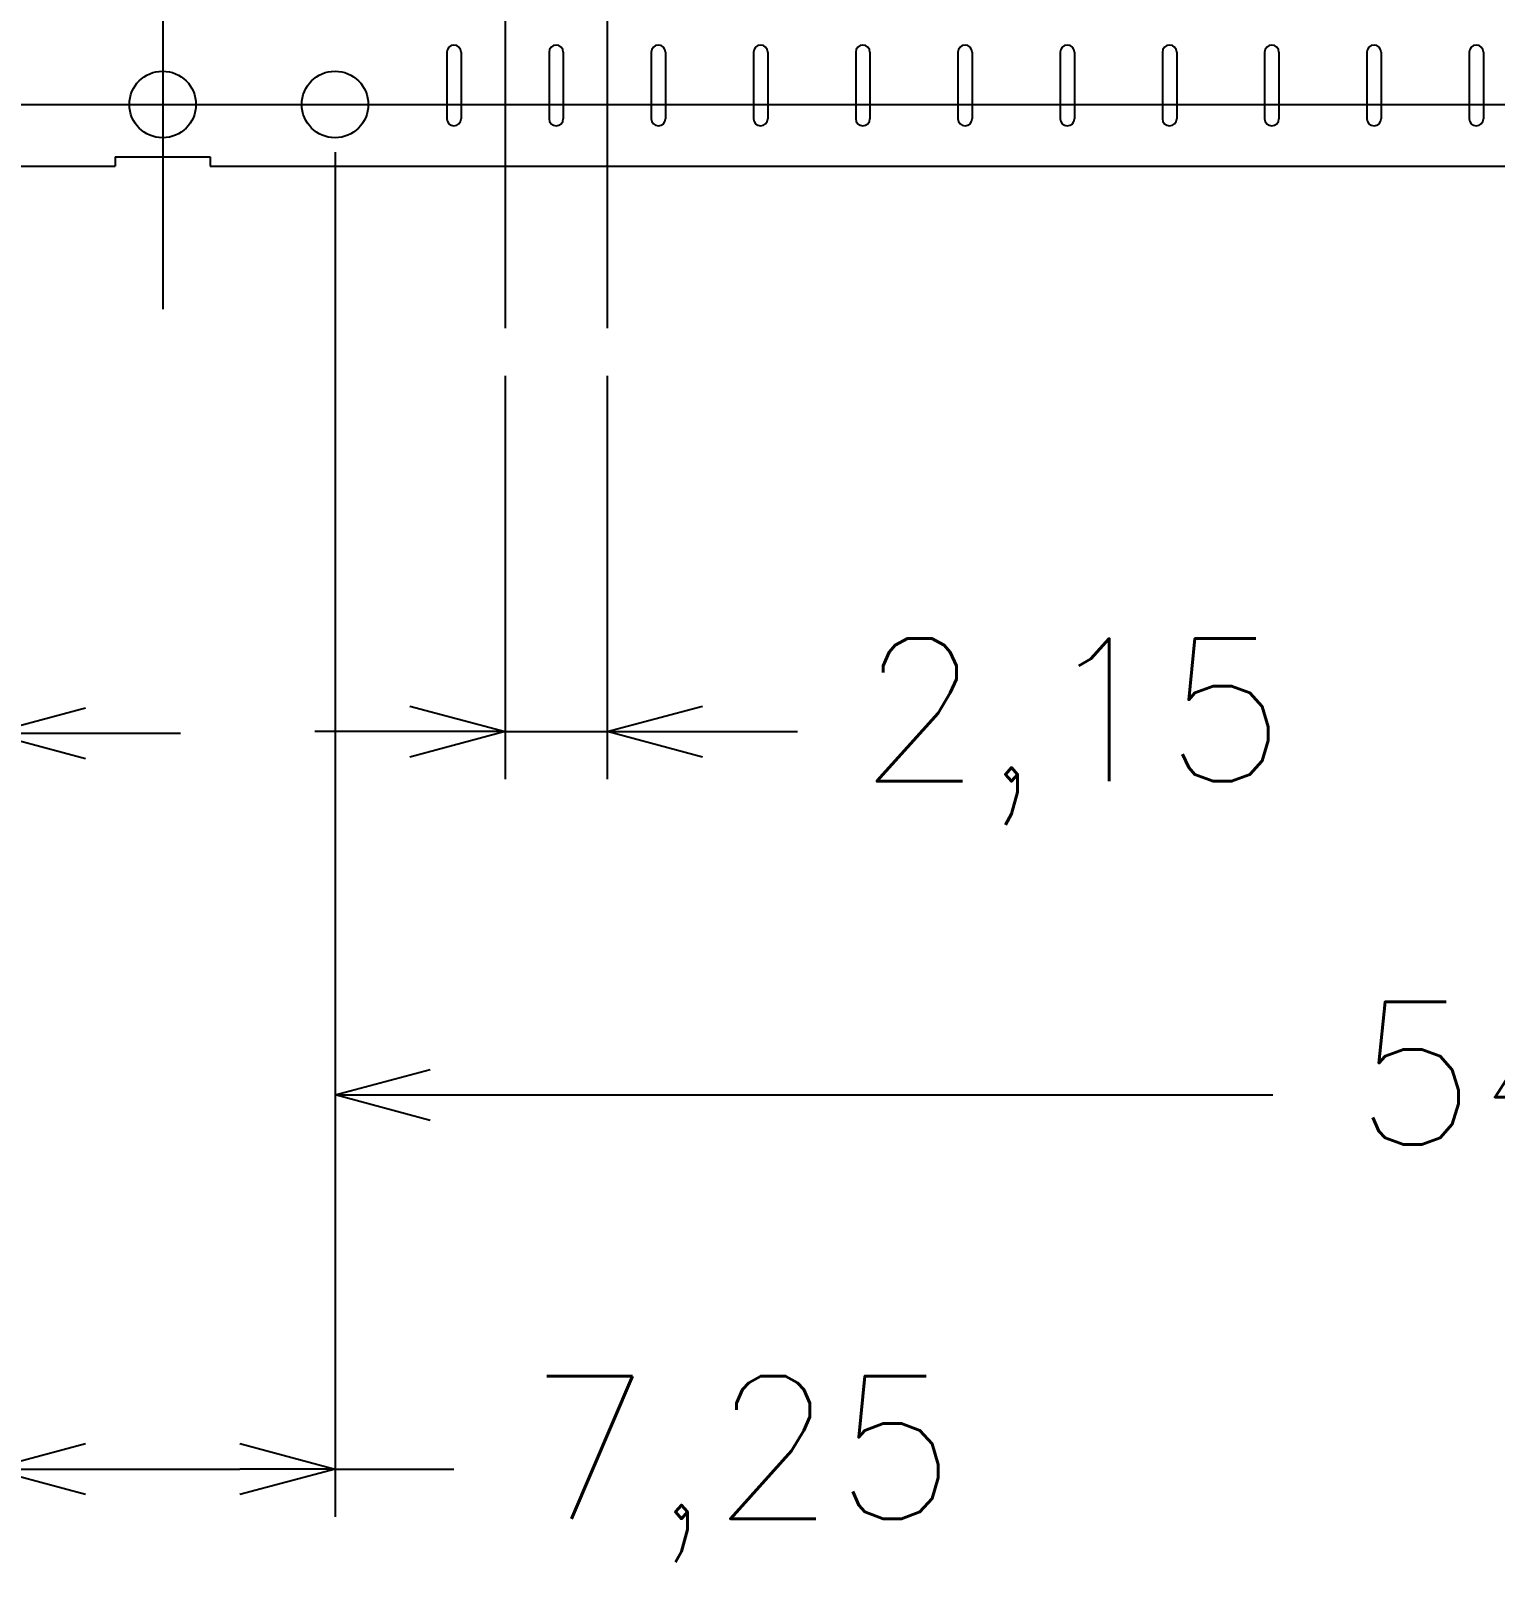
# Model space of a CAD drawing. Header units: millimetres. Extents: x -992 to 1678, y 98 to 1000.
# Drawn here: x -844.42 to -813.62, y 827.67 to 859.97 of the extents above; entities that cross this region are included whole.
import ezdxf

# ---------------------------------------------------------------- set-up
doc = ezdxf.new("R2010")
doc.units = ezdxf.units.MM
doc.header["$PDMODE"] = 3
doc.header["$PDSIZE"] = -1
doc.linetypes.add('CENTER', pattern=[10.16, 6.35, -1.27, 1.27, -1.27])
doc.layers.get('DEFPOINTS').update_dxf_attribs({"color": 10})
for name, color, linetype in [('1', 3, 'Continuous'), ('CEN', 8, 'CENTER'), ('DIM', 7, 'Continuous')]:
    doc.layers.add(name, color=color, linetype=linetype)
doc.styles.add('SIMPLEX', font='simplex')
doc.styles.get("Standard").update_dxf_attribs({"font": 'txt.shx', "bigfont": 'chineset.shx'})
doc.dimstyles.new('ISO-25', dxfattribs={"dimtxt": 2.5, "dimasz": 2.5, "dimexe": 1.25, "dimexo": 0.625, "dimtad": 1, "dimtxsty": 'Standard', "dimcen": 2.5, "dimadec": 0, "dimazin": 0, "dimtfac": 1, "dimtmove": 0, "dimatfit": 3, "dimfxl": 0, "dimarcsym": 0})

# ---------------------------------------------------------------- blocks, each defined once
blk = doc.blocks.new('_OPEN30')
at = {"color": 0, "linetype": 'ByBlock'}
for p, q in [((-1, 0.268), (0, 0)), ((0, 0), (-1, -0.268)), ((0, 0), (-1, 0))]:
    blk.add_line(p, q, dxfattribs=at)
blk = doc.blocks.new('*D5')
at = {"layer": 'DEFPOINTS', "color": 0}
for p in [(-899.724, 942.797), (-841.649, 920.116), (-899.724, 858.416)]:
    blk.add_point(p, dxfattribs=at)
at = {"layer": 'DIM', "color": 0, "lineweight": -2}
for p, q in [((-899.724, 859.416), (-899.724, 943.797)), ((-841.649, 921.116), (-841.649, 943.797)), ((-897.724, 942.797), (-879.615, 942.797)), ((-843.649, 942.797), (-861.758, 942.797))]:
    blk.add_line(p, q, dxfattribs=at)
at = {"layer": 'DIM', "color": 0, "lineweight": -2, "xscale": 2, "yscale": 2, "zscale": 2, "rotation": 180}
blk.add_blockref('_OPEN30', (-899.724, 942.797), dxfattribs=at)
at = {"layer": 'DIM', "color": 0, "lineweight": -2, "xscale": 2, "yscale": 2, "zscale": 2}
blk.add_blockref('_OPEN30', (-841.649, 942.797), dxfattribs=at)
at = {"layer": 'DIM', "color": 0, "insert": (-870.686, 942.797), "char_height": 3, "attachment_point": 5, "style": 'SIMPLEX'}
blk.add_mtext('58,075', dxfattribs=at)
blk = doc.blocks.new('*D8')
at = {"layer": 'DEFPOINTS', "color": 0}
for p in [(-845.274, 858.416), (-838.024, 858.416), (-838.024, 829.732)]:
    blk.add_point(p, dxfattribs=at)
at = {"layer": 'DIM', "color": 0, "lineweight": -2}
for p, q in [((-845.274, 857.416), (-845.274, 828.732)), ((-838.024, 857.416), (-838.024, 828.732)), ((-843.274, 829.732), (-840.024, 829.732)), ((-838.024, 829.732), (-835.524, 829.732))]:
    blk.add_line(p, q, dxfattribs=at)
at = {"layer": 'DIM', "color": 0, "lineweight": -2, "xscale": 2, "yscale": 2, "zscale": 2, "rotation": 180}
blk.add_blockref('_OPEN30', (-845.274, 829.732), dxfattribs=at)
at = {"layer": 'DIM', "color": 0, "lineweight": -2, "xscale": 2, "yscale": 2, "zscale": 2}
blk.add_blockref('_OPEN30', (-838.024, 829.732), dxfattribs=at)
at = {"layer": 'DIM', "color": 0, "insert": (-829.452, 829.732), "char_height": 3, "attachment_point": 5, "style": 'SIMPLEX'}
blk.add_mtext('7,25', dxfattribs=at)
blk = doc.blocks.new('*D9')
at = {"layer": 'DEFPOINTS', "color": 0}
for p in [(-838.024, 858.416), (-783.574, 858.416), (-783.574, 837.596)]:
    blk.add_point(p, dxfattribs=at)
at = {"layer": 'DIM', "color": 0, "lineweight": -2}
for p, q in [((-838.024, 857.416), (-838.024, 836.596)), ((-783.574, 857.416), (-783.574, 836.596)), ((-836.024, 837.596), (-818.299, 837.596)), ((-785.574, 837.596), (-803.299, 837.596))]:
    blk.add_line(p, q, dxfattribs=at)
at = {"layer": 'DIM', "color": 0, "lineweight": -2, "xscale": 2, "yscale": 2, "zscale": 2, "rotation": 180}
blk.add_blockref('_OPEN30', (-838.024, 837.596), dxfattribs=at)
at = {"layer": 'DIM', "color": 0, "lineweight": -2, "xscale": 2, "yscale": 2, "zscale": 2}
blk.add_blockref('_OPEN30', (-783.574, 837.596), dxfattribs=at)
at = {"layer": 'DIM', "color": 0, "insert": (-810.799, 837.596), "char_height": 3, "attachment_point": 5, "style": 'SIMPLEX'}
blk.add_mtext('54,45', dxfattribs=at)
blk = doc.blocks.new('*D17')
at = {"layer": 'DEFPOINTS', "color": 0}
for p in [(-845.274, 858.416), (-848.849, 853.716), (-848.849, 845.2)]:
    blk.add_point(p, dxfattribs=at)
at = {"layer": 'DIM', "color": 0, "lineweight": -2}
for p, q in [((-845.274, 857.416), (-845.274, 844.2)), ((-848.849, 852.716), (-848.849, 844.2)), ((-850.849, 845.2), (-852.849, 845.2)), ((-845.274, 845.2), (-848.849, 845.2)), ((-843.274, 845.2), (-841.274, 845.2))]:
    blk.add_line(p, q, dxfattribs=at)
at = {"layer": 'DIM', "color": 0, "lineweight": -2, "xscale": 2, "yscale": 2, "zscale": 2}
blk.add_blockref('_OPEN30', (-848.849, 845.2), dxfattribs=at)
at = {"layer": 'DIM', "color": 0, "lineweight": -2, "xscale": 2, "yscale": 2, "zscale": 2, "rotation": 180}
blk.add_blockref('_OPEN30', (-845.274, 845.2), dxfattribs=at)
at = {"layer": 'DIM', "color": 0, "insert": (-860.349, 845.2), "char_height": 3, "attachment_point": 5, "style": 'SIMPLEX'}
blk.add_mtext('3,575', dxfattribs=at)
blk = doc.blocks.new('*D18')
at = {"layer": 'DEFPOINTS', "color": 0}
for p in [(-834.449, 853.716), (-832.299, 853.716), (-832.299, 845.234)]:
    blk.add_point(p, dxfattribs=at)
at = {"layer": 'DIM', "color": 0, "lineweight": -2}
for p, q in [((-834.449, 852.716), (-834.449, 844.234)), ((-832.299, 852.716), (-832.299, 844.234)), ((-836.449, 845.234), (-838.449, 845.234)), ((-834.449, 845.234), (-832.299, 845.234)), ((-830.299, 845.234), (-828.299, 845.234))]:
    blk.add_line(p, q, dxfattribs=at)
at = {"layer": 'DIM', "color": 0, "lineweight": -2, "xscale": 2, "yscale": 2, "zscale": 2}
blk.add_blockref('_OPEN30', (-834.449, 845.234), dxfattribs=at)
at = {"layer": 'DIM', "color": 0, "lineweight": -2, "xscale": 2, "yscale": 2, "zscale": 2, "rotation": 180}
blk.add_blockref('_OPEN30', (-832.299, 845.234), dxfattribs=at)
at = {"layer": 'DIM', "color": 0, "insert": (-822.513, 845.234), "char_height": 3, "attachment_point": 5, "style": 'SIMPLEX'}
blk.add_mtext('2,15', dxfattribs=at)
blk = doc.blocks.new('*D34')
at = {"layer": 'DEFPOINTS', "color": 0}
for p in [(-899.724, 858.416), (-660.174, 858.416), (-899.724, 820.719)]:
    blk.add_point(p, dxfattribs=at)
at = {"layer": 'DIM', "color": 0, "lineweight": -2}
for p, q in [((-899.724, 857.416), (-899.724, 819.719)), ((-660.174, 857.416), (-660.174, 819.719)), ((-897.724, 820.719), (-788.877, 820.719)), ((-662.174, 820.719), (-771.02, 820.719))]:
    blk.add_line(p, q, dxfattribs=at)
at = {"layer": 'DIM', "color": 0, "lineweight": -2, "xscale": 2, "yscale": 2, "zscale": 2, "rotation": 180}
blk.add_blockref('_OPEN30', (-899.724, 820.719), dxfattribs=at)
at = {"layer": 'DIM', "color": 0, "lineweight": -2, "xscale": 2, "yscale": 2, "zscale": 2}
blk.add_blockref('_OPEN30', (-660.174, 820.719), dxfattribs=at)
at = {"layer": 'DIM', "color": 0, "insert": (-779.949, 820.719), "char_height": 3, "attachment_point": 5, "style": 'SIMPLEX'}
blk.add_mtext('239,55', dxfattribs=at)

msp = doc.modelspace()

# ---------------------------------------------------------------- linework, layer by layer
at = {"layer": '1'}
for p, q in [((-835.6736804, 859.51640189), (-835.6736804, 858.11640189)), ((-835.6736804, 859.51640189), (-835.6736804, 858.11640189)), ((-835.3736804, 859.51640189), (-835.3736804, 858.11640189)), ((-835.3736804, 859.51640189), (-835.3736804, 858.11640189)), ((-833.5236804, 859.51640189), (-833.5236804, 858.11640189)), ((-833.5236804, 859.51640189), (-833.5236804, 858.11640189)), ((-833.2236804, 859.51640189), (-833.2236804, 858.11640189)), ((-833.2236804, 859.51640189), (-833.2236804, 858.11640189)), ((-831.3736804, 859.51640189), (-831.3736804, 858.11640189)), ((-831.3736804, 859.51640189), (-831.3736804, 858.11640189)), ((-831.0736804, 859.51640189), (-831.0736804, 858.11640189)), ((-831.0736804, 859.51640189), (-831.0736804, 858.11640189)), ((-829.2236804, 859.51640189), (-829.2236804, 858.11640189)), ((-829.2236804, 859.51640189), (-829.2236804, 858.11640189)), ((-828.9236804, 859.51640189), (-828.9236804, 858.11640189)), ((-828.9236804, 859.51640189), (-828.9236804, 858.11640189)), ((-827.0736804, 859.51640189), (-827.0736804, 858.11640189)), ((-827.0736804, 859.51640189), (-827.0736804, 858.11640189)), ((-826.7736804, 859.51640189), (-826.7736804, 858.11640189)), ((-826.7736804, 859.51640189), (-826.7736804, 858.11640189)), ((-824.9236804, 859.51640189), (-824.9236804, 858.11640189)), ((-824.9236804, 859.51640189), (-824.9236804, 858.11640189)), ((-824.6236804, 859.51640189), (-824.6236804, 858.11640189)), ((-824.6236804, 859.51640189), (-824.6236804, 858.11640189)), ((-822.7736804, 859.51640189), (-822.7736804, 858.11640189)), ((-822.7736804, 859.51640189), (-822.7736804, 858.11640189)), ((-822.4736804, 859.51640189), (-822.4736804, 858.11640189)), ((-822.4736804, 859.51640189), (-822.4736804, 858.11640189)), ((-820.6236804, 859.51640189), (-820.6236804, 858.11640189)), ((-820.6236804, 859.51640189), (-820.6236804, 858.11640189)), ((-820.3236804, 859.51640189), (-820.3236804, 858.11640189)), ((-820.3236804, 859.51640189), (-820.3236804, 858.11640189)), ((-818.4736804, 859.51640189), (-818.4736804, 858.11640189)), ((-818.4736804, 859.51640189), (-818.4736804, 858.11640189)), ((-818.1736804, 859.51640189), (-818.1736804, 858.11640189)), ((-818.1736804, 859.51640189), (-818.1736804, 858.11640189)), ((-816.3236804, 859.51640189), (-816.3236804, 858.11640189)), ((-816.3236804, 859.51640189), (-816.3236804, 858.11640189)), ((-816.0236804, 859.51640189), (-816.0236804, 858.11640189)), ((-816.0236804, 859.51640189), (-816.0236804, 858.11640189)), ((-814.1736804, 859.51640189), (-814.1736804, 858.11640189)), ((-814.1736804, 859.51640189), (-814.1736804, 858.11640189)), ((-813.8736804, 859.51640189), (-813.8736804, 858.11640189)), ((-813.8736804, 859.51640189), (-813.8736804, 858.11640189)), ((-842.6486804, 857.31640189), (-841.6486804, 857.31640189)), ((-842.6486804, 857.31640189), (-842.6486804, 857.11640189)), ((-841.6486804, 857.31640189), (-840.6486804, 857.31640189)), ((-840.6486804, 857.31640189), (-840.6486804, 857.11640189))]:
    msp.add_line(p, q, dxfattribs=at)
at = {"layer": '1', "linetype": 'ByBlock'}
for p, q in [((-872.4986804, 857.11640189), (-842.6486804, 857.11640189)), ((-840.6486804, 857.11640189), (-810.7986804, 857.11640189))]:
    msp.add_line(p, q, dxfattribs=at)
at = {"layer": '1'}
for centre in [(-841.6486804, 858.41640189), (-838.0236804, 858.41640189)]:
    msp.add_circle(centre, 0.7, dxfattribs=at)
for centre, start, end in [((-835.5236804, 859.51640189), 0, 180), ((-835.5236804, 859.51640189), 0, 180), ((-833.3736804, 859.51640189), 0, 180), ((-833.3736804, 859.51640189), 0, 180), ((-831.2236804, 859.51640189), 0, 180), ((-831.2236804, 859.51640189), 0, 180), ((-829.0736804, 859.51640189), 0, 180), ((-829.0736804, 859.51640189), 0, 180), ((-826.9236804, 859.51640189), 0, 180), ((-826.9236804, 859.51640189), 0, 180), ((-824.7736804, 859.51640189), 0, 180), ((-824.7736804, 859.51640189), 0, 180), ((-822.6236804, 859.51640189), 0, 180), ((-822.6236804, 859.51640189), 0, 180), ((-820.4736804, 859.51640189), 0, 180), ((-820.4736804, 859.51640189), 0, 180), ((-818.3236804, 859.51640189), 0, 180), ((-818.3236804, 859.51640189), 0, 180), ((-816.1736804, 859.51640189), 0, 180), ((-816.1736804, 859.51640189), 0, 180), ((-814.0236804, 859.51640189), 0, 180), ((-814.0236804, 859.51640189), 0, 180), ((-835.5236804, 858.11640189), 180, 0), ((-835.5236804, 858.11640189), 180, 0), ((-833.3736804, 858.11640189), 180, 0), ((-833.3736804, 858.11640189), 180, 0), ((-831.2236804, 858.11640189), 180, 0), ((-831.2236804, 858.11640189), 180, 0), ((-829.0736804, 858.11640189), 180, 0), ((-829.0736804, 858.11640189), 180, 0), ((-826.9236804, 858.11640189), 180, 0), ((-826.9236804, 858.11640189), 180, 0), ((-824.7736804, 858.11640189), 180, 0), ((-824.7736804, 858.11640189), 180, 0), ((-822.6236804, 858.11640189), 180, 0), ((-822.6236804, 858.11640189), 180, 0), ((-820.4736804, 858.11640189), 180, 0), ((-820.4736804, 858.11640189), 180, 0), ((-818.3236804, 858.11640189), 180, 0), ((-818.3236804, 858.11640189), 180, 0), ((-816.1736804, 858.11640189), 180, 0), ((-816.1736804, 858.11640189), 180, 0), ((-814.0236804, 858.11640189), 180, 0), ((-814.0236804, 858.11640189), 180, 0)]:
    msp.add_arc(centre, 0.15, start, end, dxfattribs=at)
at = {"layer": 'CEN', "linetype": 'ByBlock'}
for p, q in [((-834.4486804, 920.51640189), (-834.4486804, 853.71640189)), ((-832.2986804, 920.51640189), (-832.2986804, 853.71640189)), ((-841.6486804, 920.11640189), (-841.6486804, 854.11640189)), ((-904.7736804, 858.41640189), (-656.1236804, 858.41640189))]:
    msp.add_line(p, q, dxfattribs=at)

# ---------------------------------------------------------------- dimensions: what is measured, and where the dimension line sits
at = {"layer": 'DIM'}
for base, p1, p2, picture, middle in [((-899.7236803994, 942.7969729261), (-841.6486803994, 920.1164018862), (-899.7236803994, 858.4164018862), '*D5', (-870.6861803994, 942.7969729261)), ((-899.7236803994, 820.7191054108), (-660.1736803994, 858.4164018862), (-899.7236803994, 858.4164018862), '*D34', (-779.9486803994, 820.7191054108)), ((-848.8486804, 845.20022209), (-845.2736804, 858.41640189), (-848.8486804, 853.71640189), '*D17', (-860.3486804, 845.20022209)), ((-783.5736803994, 837.5960476242), (-838.0236803994, 858.4164018862), (-783.5736803994, 858.4164018862), '*D9', (-810.7986803994, 837.5960476242)), ((-832.2986804, 845.23376247), (-834.4486804, 853.71640189), (-832.2986804, 853.71640189), '*D18', (-822.51296611, 845.23376247))]:
    dim = msp.add_linear_dim(base=base, p1=p1, p2=p2, dimstyle='ISO-25', override={"dimtxt": 3, "dimasz": 2, "dimexe": 1, "dimexo": 1, "dimgap": 1.5, "dimtad": 0, "dimdec": 8, "dimtxsty": 'SIMPLEX', "dimblk1": 'OPEN30', "dimblk2": 'OPEN30', "dimsah": 1, "dimtp": 0.05, "dimtm": 0.05, "dimtfac": 0.5, "dimtdec": 8}, dxfattribs=at)
    dim.commit()
    dim.dimension.update_dxf_attribs({"geometry": picture, "text_midpoint": middle})
dim = msp.add_linear_dim(base=(-838.0236803994, 829.7322828485), p1=(-845.2736803994, 858.4164018862), p2=(-838.0236803994, 858.4164018862), dimstyle='ISO-25', override={"dimtxt": 3, "dimasz": 2, "dimexe": 1, "dimexo": 1, "dimgap": 1.5, "dimtad": 0, "dimdec": 8, "dimtxsty": 'SIMPLEX', "dimblk1": 'OPEN30', "dimblk2": 'OPEN30', "dimsah": 1, "dimtp": 0.05, "dimtm": 0.05, "dimtfac": 0.5, "dimtdec": 8}, dxfattribs=at)
dim.commit()
dim.dimension.update_dxf_attribs({"geometry": '*D8', "text_midpoint": (-829.4522518279, 829.7322828485), "dimtype": 160})

doc.saveas('drawing.dxf')
